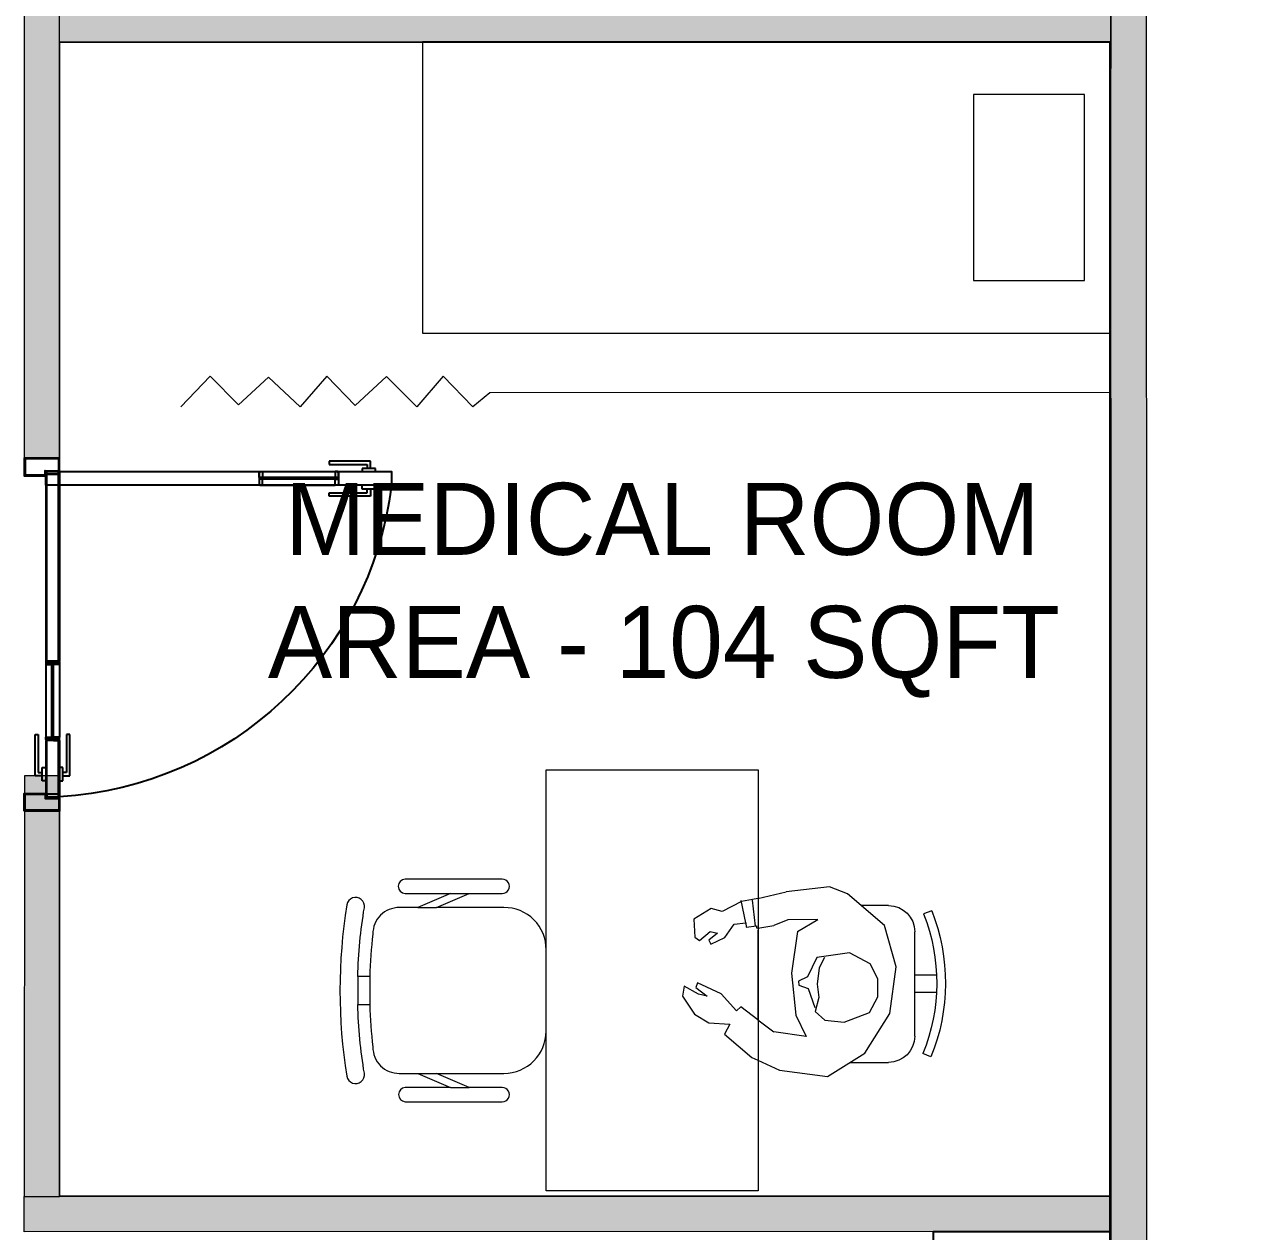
# Model space of a CAD drawing. Header units: millimetres. Extents: x -774950 to -670403, y -1165325 to -1109738.
# Drawn here: x -692792 to -689355, y -1144303 to -1140883 of the extents above; entities that cross this region are included whole.
import ezdxf

# ---------------------------------------------------------------- set-up
doc = ezdxf.new("R2010")
doc.units = ezdxf.units.MM
doc.header["$LTSCALE"] = 3000
doc.header["$MEASUREMENT"] = 0
doc.linetypes.add('( Hidden )', pattern=[0.375, 0.25, -0.125])
doc.layers.get('0').update_dxf_attribs({"linetype": 'CONTINUOUS'})
for name, color, linetype, lineweight in [('A-FURN-LOOSE', 24, 'CONTINUOUS', 18), ('A-FURN-MODULAR-CHAIR', 5, 'CONTINUOUS', 5), ('A-FURN-MODULAR-TABLETOP', 250, 'CONTINUOUS', 13), ('AI-FURN', 7, 'CONTINUOUS', 20), ('Equipment', 20, 'CONTINUOUS', 15), ('FURNITURE_CHAIR', 20, 'CONTINUOUS', 0), ('I- FURN', 251, 'CONTINUOUS', 9), ('IN-FURN-CUSTOM', 22, 'CONTINUOUS', 9), ('IN_FURNITURE_LOOSE', 20, 'CONTINUOUS', 18), ('PR-HATCH', 8, 'CONTINUOUS', 0), ('T-LAYOUT', 7, 'CONTINUOUS', 13), ('TAGING', 253, 'CONTINUOUS', 5), ('TOA-FURN-HUMAN', 252, 'CONTINUOUS', 9), ('TOA_DOOR', 7, 'CONTINUOUS', 25)]:
    doc.layers.add(name, color=color, linetype=linetype, lineweight=lineweight)
doc.layers.add('HATCH', color=8, linetype='CONTINUOUS')
doc.layers.add('PR-FULL HT', color=7, linetype='CONTINUOUS', lineweight=13, true_color=0x6e3e30)
doc.styles.add('123', font='arial.ttf', dxfattribs={"height": 0.2})
doc.styles.add('CENTURY GOTHIC', font='GOTHIC.TTF')

# ---------------------------------------------------------------- blocks, each defined once
blk = doc.blocks.new('A$C44A10159')
for points in [[(2.74, 28.59), (3.11, 27.67)], [(10.14, 29.17), (10.14, 26.65)], [(12.14, 29.17), (12.14, 26.65)], [(19.53, 28.51), (19.15, 27.58)]]:
    blk.add_lwpolyline(points)
for points in [[(11.15, 8.65), (5.06, 8.65, -0.414214), (3.06, 10.65), (2.15, 23.65, -0.414214), (5.15, 26.65), (11.15, 26.65)], [(11.15, 8.65), (17.24, 8.65, 0.414214), (19.24, 10.65), (20.15, 23.65, 0.414214), (17.15, 26.65), (11.15, 26.65)]]:
    blk.add_lwpolyline(points, format="xyb")
for radius, end in [(22.59, 111.5421), (21.59, 111.5162)]:
    blk.add_arc((11.03, 7.58), radius, 67.9007, end)
blk = doc.blocks.new('ACC-RECREAT-3')
at = {"layer": 'Equipment', "color": 8}
for p, q in [((78643.2, -73743.2), (78829.6, -73929.6)), ((79265.7, -73743.2), (79079.3, -73929.6)), ((79191.7, -73779.5), (78717.1, -73779.5)), ((79179.2, -73785.7), (78729.6, -73785.7)), ((78679.4, -73817.2), (78679.4, -74291.8)), ((78710.7, -73817.2), (78710.7, -74291.8)), ((79191.7, -73810.7), (78717.1, -73810.7)), ((79198.2, -73817.2), (79198.2, -74291.8)), ((79229.4, -73817.2), (79229.4, -74291.8)), ((78685.7, -73829.7), (78685.7, -74279.3)), ((79223.2, -73829.7), (79223.2, -74279.3)), ((78910.2, -74010.3), (78899.2, -73999.2)), ((78954.4, -74007.1), (78954.4, -73976.4)), ((79009.7, -73999.2), (78993.9, -74015)), ((78954.4, -74019.6), (78954.4, -74018.2)), ((78976.2, -74032.7), (78963.3, -74045.7)), ((78907.1, -74054.5), (78876.3, -74054.5)), ((78919.6, -74054.5), (78918.1, -74054.5)), ((78945.6, -74063.3), (78932.6, -74076.3)), ((78941.9, -74054.5), (78941, -74054.5)), ((79032.5, -74054.5), (79001.8, -74054.5)), ((78915, -74093.9), (78899.2, -74109.7)), ((78954.4, -74090.8), (78954.4, -74089.3)), ((78954.4, -74132.6), (78954.4, -74101.9)), ((79009.7, -74109.7), (78998.6, -74098.7)), ((78643.2, -74365.7), (78829.6, -74179.3)), ((79265.7, -74365.7), (79079.3, -74179.3)), ((79191.7, -74298.2), (78717.1, -74298.2)), ((79191.7, -74329.5), (78717.1, -74329.5)), ((79179.2, -74323.2), (78729.6, -74323.2))]:
    blk.add_line(p, q, dxfattribs=at)
at = {"layer": 'Equipment'}
blk.add_lwpolyline([(78591.9, -73692), (78591.9, -74417), (79316.9, -74417), (79316.9, -73692)], close=True, dxfattribs=at)
at = {"layer": 'Equipment', "color": 8}
for points in [[(78673.7, -73757.6, -0.101951), (78643.2, -73743.2, -0.101951), (78657.5, -73773.7, -0.101951)], [(79251.3, -73773.7, -0.101951), (79265.7, -73743.2, -0.101951), (79235.2, -73757.6, -0.101951)], [(78657.5, -74335.2, -0.101951), (78643.2, -74365.7, -0.101951), (78673.7, -74351.4, -0.101951)], [(79235.2, -74351.4, -0.101951), (79265.7, -74365.7, -0.101951), (79251.3, -74335.2, -0.101951)]]:
    blk.add_lwpolyline(points, format="xyb", dxfattribs=at)
for points in [[(78908.7, -74012.1), (78899.2, -73999.2), (78912, -74008.8)], [(78957.6, -73998.4), (78954.4, -73976.4), (78950.6, -74002.6)], [(78995.9, -74017.7), (79009.7, -73999.2), (78991.2, -74013)], [(78924.7, -74033.5), (78922.9, -74031)], [(78931, -74022.9), (78933.4, -74024.8)], [(78947.4, -74024.4), (78946.7, -74029.3)], [(78960.5, -74017.8), (78960.3, -74016.5)], [(78898.3, -74057.7), (78876.3, -74054.5), (78902.5, -74050.7)], [(78917.8, -74060.5), (78916.4, -74060.3)], [(78924.4, -74047.5), (78929.2, -74046.8)], [(78940.4, -74054.5), (78936.5, -74049.3)], [(78944.5, -74064.4), (78942.4, -74064.1)], [(78944.5, -74064.4), (78944.8, -74066.5)], [(78949.2, -74036.6), (78954.4, -74040.4)], [(78964.4, -74044.5), (78964.1, -74042.4)], [(78964.4, -74044.5), (78966.5, -74044.9)], [(78971.2, -74058.1), (78972.3, -74059.7)], [(78984.5, -74061.5), (78979.6, -74062.2)], [(78991.1, -74048.4), (78992.4, -74048.6)], [(79010.6, -74051.3), (79032.5, -74054.5), (79006.3, -74058.3)], [(78912.9, -74091.3), (78899.2, -74109.7), (78917.6, -74096)], [(78926.6, -74072.9), (78926.6, -74072.9)], [(78936, -74082.3), (78936, -74082.3)], [(78948.4, -74091.1), (78948.6, -74092.5)], [(78959.6, -74072.4), (78958, -74071.2)], [(78961.4, -74084.5), (78962.1, -74079.7)], [(78977.9, -74086), (78975.4, -74084.2)], [(78984.1, -74075.5), (78986, -74077.9)], [(79000.1, -74096.9), (79009.7, -74109.7), (78996.8, -74100.2)], [(78951.2, -74110.6), (78954.4, -74132.6), (78958.2, -74106.4)]]:
    blk.add_lwpolyline(points, dxfattribs=at)
for centre, radius in [((78717.1, -73795.1), 15.6), ((78717.1, -73795.1), 11.7), ((78717.1, -73795.1), 10.8), ((79191.7, -73795.1), 15.6), ((79191.7, -73795.1), 11.7), ((79191.7, -73795.1), 10.8), ((78695, -73817.2), 15.6), ((78695, -73817.2), 11.7), ((78695, -73817.2), 10.8), ((79213.8, -73817.2), 15.6), ((79213.8, -73817.2), 11.7), ((79213.8, -73817.2), 10.8), ((78801.9, -73902), 39.1), ((79106.9, -73902), 39.1), ((78954.4, -74054.5), 78.1), ((78954.4, -74054.5), 75), ((78967.4, -74006.2), 12.5), ((78912.6, -74043.3), 12.5), ((78919.1, -74019.1), 12.5), ((78936.7, -74036.8), 12.5), ((78943.2, -74012.7), 12.5), ((78960.9, -74030.3), 12.5), ((78985, -74023.9), 12.5), ((79002.7, -74041.5), 12.5), ((78906.1, -74067.4), 12.5), ((78930.3, -74061), 12.5), ((78948, -74078.6), 12.5), ((78954.4, -74054.5), 12.5), ((78972.1, -74072.2), 12.5), ((78978.6, -74048), 12.5), ((78996.2, -74065.7), 12.5), ((78923.8, -74085.1), 12.5), ((78941.5, -74102.8), 12.5), ((78965.6, -74096.3), 12.5), ((78989.8, -74089.8), 12.5), ((78731.9, -74149), 15.6), ((78801.9, -74207), 39.1), ((79106.9, -74207), 39.1), ((78695, -74291.8), 15.6), ((78695, -74291.8), 11.7), ((78695, -74291.8), 10.8), ((78717.1, -74313.9), 15.6), ((78717.1, -74313.9), 11.7), ((78717.1, -74313.9), 10.8), ((79191.7, -74313.9), 15.6), ((79191.7, -74313.9), 11.7), ((79191.7, -74313.9), 10.8), ((79213.8, -74291.8), 15.6), ((79213.8, -74291.8), 11.7), ((79213.8, -74291.8), 10.8)]:
    blk.add_circle(centre, radius, dxfattribs=at)
for centre, radius, start, end in [((78607.4, -73707.5), 21.9, 225, 45), ((79301.5, -73707.5), 21.9, 135, 315), ((78954.4, -74054.5), 62.5, 92.0951, 132.9049), ((78954.4, -74054.5), 62.5, 47.0951, 87.9049), ((78954.4, -74054.5), 62.5, 137.0951, 177.9049), ((78954.4, -74054.5), 22, 104.9858, 105.0142), ((78954.4, -74054.5), 62.5, 2.0951, 42.9049), ((78954.4, -74054.5), 62.5, 182.0951, 222.9049), ((78954.4, -74054.5), 22, 164.9858, 165.0142), ((78954.4, -74054.5), 22, 44.9858, 45.0142), ((78954.4, -74054.5), 62.5, 317.0951, 357.9049), ((78954.4, -74054.5), 62.5, 227.0951, 267.9049), ((78954.4, -74054.5), 62.5, 272.0951, 312.9049), ((78607.4, -74401.5), 21.9, 315, 135), ((79301.5, -74401.5), 21.9, 45, 225)]:
    blk.add_arc(centre, radius, start, end, dxfattribs=at)
at = {"layer": 'IN_FURNITURE_LOOSE'}
blk.add_lwpolyline([(78504.4, -73604.5), (78504.4, -74504.5), (79404.4, -74504.5), (79404.4, -73604.5)], close=True, dxfattribs=at)
at = {"layer": 'FURNITURE_CHAIR', "xscale": -22.05931977247383, "yscale": 22.05931977239379, "zscale": 22.05931977242498}
blk.add_blockref('A$C44A10159', (79179.8, -73795.4), dxfattribs=at)
at = {"layer": 'FURNITURE_CHAIR'}
for p, xscale, yscale, zscale, rotation in [((78695.3, -73829.1), -22.0593197724811, 22.05931977239379, 22.05931977242498, 90.00000000026459), ((79213.5, -73829.1), 22.0593197724811, 22.0593197724811, 22.0593197724811, 269.9999999996976), ((79179.8, -74313.6), 22.05931977247383, 22.05931977247383, 22.05931977247383, 180.0000000002457)]:
    blk.add_blockref('A$C44A10159', p, dxfattribs=dict(at, xscale=xscale, yscale=yscale, zscale=zscale, rotation=rotation))
blk = doc.blocks.new('*U91')
at = {"layer": 'PR-HATCH'}
h = blk.add_hatch(color=256, dxfattribs=at)
h.dxf.hatch_style = 1
h.paths.add_polyline_path([(-96940.1, -39967.2), (-85742.7, -39967.2), (-85742.7, -39867.2), (-96940.1, -39867.2)])
at = {"layer": 'PR-FULL HT', "elevation": 0}
blk.add_lwpolyline([(-96940.1, -39967.2), (-85742.7, -39967.2), (-85742.7, -39867.2), (-96940.1, -39867.2)], close=True, dxfattribs=at)
blk = doc.blocks.new('Human Figure')
at = {"layer": 'A-FURN-MODULAR-CHAIR', "color": 18, "lineweight": 15, "true_color": 0x000000}
for p, q in [((4613.64, 5782.3, 0), (4625.48, 5782.3, 0)), ((4610.68, 5774.98, 0), (4610.68, 5779.34, 0)), ((4628.44, 5779.34, 0), (4628.44, 5776.24, 0))]:
    blk.add_line(p, q, dxfattribs=at)
at = {"layer": 'A-FURN-MODULAR-CHAIR', "lineweight": 15}
for p, q in [((4613.64, 5782.3, 0), (4625.48, 5782.3, 0)), ((4610.68, 5774.98, 0), (4610.68, 5779.34, 0)), ((4628.44, 5779.34, 0), (4628.44, 5776.24, 0))]:
    blk.add_line(p, q, dxfattribs=at)
at = {"layer": 'A-FURN-MODULAR-CHAIR', "color": 18, "lineweight": 15, "true_color": 0x000000, "elevation": 0}
for points in [[(4611.29, 5784.13), (4611.67, 5783.22)], [(4618.58, 5784.79), (4618.58, 5782.3)], [(4620.56, 5784.79), (4620.56, 5782.3)], [(4627.86, 5784.22), (4627.49, 5783.3)]]:
    blk.add_lwpolyline(points, dxfattribs=at)
at = {"layer": 'A-FURN-MODULAR-CHAIR', "lineweight": 15, "elevation": 0}
for points in [[(4611.29, 5784.13), (4611.67, 5783.22)], [(4618.58, 5784.79), (4618.58, 5782.3)], [(4620.56, 5784.79), (4620.56, 5782.3)], [(4627.86, 5784.22), (4627.49, 5783.3)]]:
    blk.add_lwpolyline(points, dxfattribs=at)
at = {"layer": 'A-FURN-MODULAR-CHAIR', "color": 18, "lineweight": 15, "true_color": 0x000000, "elevation": 0}
blk.add_lwpolyline([(4625.89, 5764.57, -0.034638), (4625.48, 5764.54), (4615.48, 5764.54)], format="xyb", dxfattribs=at)
at = {"layer": 'A-FURN-MODULAR-CHAIR', "lineweight": 15, "elevation": 0}
blk.add_lwpolyline([(4625.89, 5764.57, -0.034638), (4625.48, 5764.54), (4615.48, 5764.54)], format="xyb", dxfattribs=at)
at = {"layer": 'A-FURN-MODULAR-CHAIR', "color": 18, "lineweight": 15, "true_color": 0x000000}
for centre, radius, start, end in [((4619.68, 5763.49, 0), 22.29, 68.458, 112.0994), ((4619.68, 5763.49, 0), 21.3, 68.4839, 112.0994), ((4613.64, 5779.34, 0), 2.96, 90.0001, 180.0001), ((4625.48, 5779.34, 0), 2.96, 0.0001, 90.0001)]:
    blk.add_arc(centre, radius, start, end, dxfattribs=at)
at = {"layer": 'A-FURN-MODULAR-CHAIR', "lineweight": 15}
for centre, radius, start, end in [((4619.68, 5763.49, 0), 22.29, 68.458, 112.0994), ((4619.68, 5763.49, 0), 21.3, 68.4839, 112.0994), ((4613.64, 5779.34, 0), 2.96, 90.0001, 180.0001), ((4625.48, 5779.34, 0), 2.96, 0.0001, 90.0001)]:
    blk.add_arc(centre, radius, start, end, dxfattribs=at)
at = {"layer": 'TOA-FURN-HUMAN', "lineweight": 5}
for p, q in [((4616.22, 5779.49), (4621.49, 5780.21, 0)), ((4616.22, 5779.49), (4621.49, 5780.21, 0)), ((4621.49, 5780.21, 0), (4626.18, 5778.89, 0)), ((4621.49, 5780.21, 0), (4626.18, 5778.89, 0)), ((4611.71, 5776.63, 0), (4616.22, 5779.49)), ((4611.71, 5776.63, 0), (4616.22, 5779.49)), ((4626.18, 5778.89, 0), (4629.77, 5774.69, 0)), ((4626.18, 5778.89, 0), (4629.77, 5774.69, 0)), ((4609.08, 5772.43, 0), (4611.71, 5776.63, 0)), ((4609.08, 5772.43, 0), (4611.71, 5776.63, 0)), ((4629.77, 5774.69, 0), (4630.56, 5772.63, 0)), ((4629.77, 5774.69, 0), (4630.56, 5772.63, 0)), ((4609.78, 5766.99, 0), (4609.08, 5772.43, 0)), ((4609.78, 5766.99, 0), (4609.08, 5772.43, 0)), ((4630.56, 5772.63, 0), (4630.01, 5767.72, 0)), ((4630.56, 5772.63, 0), (4630.01, 5767.72, 0)), ((4626.86, 5771.32, 0), (4626.81, 5767.94)), ((4626.86, 5771.32, 0), (4626.81, 5767.94)), ((4616.02, 5768.83), (4613.59, 5769.99, 0)), ((4613.59, 5769.99, 0), (4614.12, 5766.32, 0)), ((4616.02, 5768.83), (4613.59, 5769.99, 0)), ((4613.59, 5769.99, 0), (4614.12, 5766.32, 0)), ((4620.77, 5768.32, 0), (4616.02, 5768.83)), ((4620.77, 5768.32, 0), (4616.02, 5768.83)), ((4625.5, 5769.01, 0), (4620.77, 5768.32, 0)), ((4625.5, 5769.01, 0), (4620.77, 5768.32, 0)), ((4626.81, 5767.94), (4626.19, 5766.32, 0)), ((4626.81, 5767.94), (4626.19, 5766.32, 0)), ((4629.26, 5764.54), (4630.01, 5767.72, 0)), ((4629.26, 5764.54), (4630.01, 5767.72, 0)), ((4610.91, 5764.54), (4609.78, 5766.99, 0)), ((4610.91, 5764.54), (4609.78, 5766.99, 0)), ((4615.48, 5764.54), (4614.12, 5766.32, 0)), ((4615.48, 5764.54), (4614.12, 5766.32, 0)), ((4625.89, 5764.54), (4626.19, 5766.32, 0)), ((4625.89, 5764.54), (4626.19, 5766.32, 0)), ((4613.88, 5760.76, 0), (4611.23, 5763.85, 0)), ((4613.88, 5760.76, 0), (4611.23, 5763.85, 0)), ((4615.48, 5764.54), (4616.97, 5762.59)), ((4615.48, 5764.54), (4616.97, 5762.59)), ((4626.5, 5763.17, 0), (4626.01, 5763.22, 0)), ((4626.5, 5763.17, 0), (4626.01, 5763.22, 0)), ((4626.32, 5761.85, 0), (4626.5, 5763.17, 0)), ((4626.32, 5761.85, 0), (4626.5, 5763.17, 0))]:
    blk.add_line(p, q, dxfattribs=at)
at = {"layer": 'TOA-FURN-HUMAN', "linetype": '( Hidden )', "lineweight": 5, "ltscale": 2}
for p, q in [((4611.23, 5763.85, 0), (4610.91, 5764.54, 0)), ((4611.23, 5763.85, 0), (4610.91, 5764.54, 0)), ((4626.01, 5763.22, 0), (4626.14, 5764.36, 0)), ((4626.01, 5763.22, 0), (4626.14, 5764.36, 0)), ((4629.12, 5763.93, 0), (4628.92, 5762.69, 0)), ((4629.12, 5763.93, 0), (4628.92, 5762.69, 0)), ((4629.26, 5764.54, 0), (4629.12, 5763.93, 0)), ((4629.26, 5764.54, 0), (4629.12, 5763.93, 0)), ((4616.97, 5762.59), (4616.53, 5762.09)), ((4616.97, 5762.59), (4616.53, 5762.09)), ((4616.53, 5762.09), (4618.44, 5760.37, 0)), ((4616.53, 5762.09), (4618.44, 5760.37, 0)), ((4628.92, 5762.69, 0), (4627.75, 5760.5, 0)), ((4628.92, 5762.69, 0), (4627.75, 5760.5, 0)), ((4615.02, 5761.34, 0), (4613.88, 5760.76, 0)), ((4615.02, 5761.34, 0), (4613.88, 5760.76, 0)), ((4615.16, 5758.98, 0), (4615.02, 5761.34, 0)), ((4615.16, 5758.98, 0), (4615.02, 5761.34, 0)), ((4624.06, 5759.18, 0), (4624.81, 5760.79, 0)), ((4624.06, 5759.18, 0), (4624.81, 5760.79, 0)), ((4624.81, 5760.79, 0), (4626.32, 5761.85, 0)), ((4624.81, 5760.79, 0), (4626.32, 5761.85, 0)), ((4627.75, 5760.5, 0), (4628.12, 5759.23, 0)), ((4627.75, 5760.5, 0), (4628.12, 5759.23, 0)), ((4618.44, 5760.37, 0), (4619.69, 5757.7, 0)), ((4618.44, 5760.37, 0), (4619.69, 5757.7, 0)), ((4624.51, 5758.96, 0), (4624.06, 5759.18, 0)), ((4624.51, 5758.96, 0), (4624.06, 5759.18, 0)), ((4624.5, 5757.93, 0), (4625.51, 5759.11, 0)), ((4624.5, 5757.93, 0), (4625.51, 5759.11, 0)), ((4625.32, 5759.95, 0), (4624.51, 5758.96, 0)), ((4625.32, 5759.95, 0), (4624.51, 5758.96, 0)), ((4625.51, 5759.11, 0), (4625.32, 5759.95, 0)), ((4625.51, 5759.11, 0), (4625.32, 5759.95, 0)), ((4628.12, 5759.23, 0), (4626.89, 5757.28, 0)), ((4628.12, 5759.23, 0), (4626.89, 5757.28, 0)), ((4616.12, 5757.36), (4615.16, 5758.98, 0)), ((4616.12, 5757.36), (4615.16, 5758.98, 0)), ((4619.17, 5757.51, 0), (4618.16, 5758.8, 0)), ((4618.16, 5758.8, 0), (4618.39, 5757.81, 0)), ((4619.17, 5757.51, 0), (4618.16, 5758.8, 0)), ((4618.16, 5758.8, 0), (4618.39, 5757.81, 0)), ((4618.39, 5757.81, 0), (4619.31, 5756.18, 0)), ((4618.39, 5757.81, 0), (4619.31, 5756.18, 0)), ((4624.87, 5757.37, 0), (4624.5, 5757.93, 0)), ((4624.87, 5757.37, 0), (4624.5, 5757.93, 0)), ((4618.19, 5756, 0), (4616.12, 5757.36)), ((4618.19, 5756, 0), (4616.12, 5757.36)), ((4619.69, 5757.7, 0), (4619.17, 5757.51, 0)), ((4619.69, 5757.7, 0), (4619.17, 5757.51, 0)), ((4626.89, 5757.28, 0), (4624.87, 5757.37, 0)), ((4626.89, 5757.28, 0), (4624.87, 5757.37, 0)), ((4619.31, 5756.18, 0), (4618.19, 5756, 0)), ((4619.31, 5756.18, 0), (4618.19, 5756, 0))]:
    blk.add_line(p, q, dxfattribs=at)
at = {"layer": 'TOA-FURN-HUMAN', "linetype": '( Hidden )', "lineweight": 5, "ltscale": 3}
for p, q in [((4625.9, 5764.39, 0), (4625.89, 5764.57, 0)), ((4625.9, 5764.39, 0), (4625.89, 5764.57, 0)), ((4626.14, 5764.36, 0), (4625.9, 5764.39, 0)), ((4626.14, 5764.36, 0), (4625.9, 5764.39, 0))]:
    blk.add_line(p, q, dxfattribs=at)
at = {"layer": 'TOA-FURN-HUMAN', "lineweight": 5, "elevation": 0}
for points in [[(4622.54, 5772.08), (4621.4, 5771.49), (4619.55, 5771.23), (4618.01, 5771.43), (4616.44, 5771.03), (4615.47, 5772.11), (4615.23, 5774.3), (4616.32, 5777.18), (4618.11, 5778.11), (4620.14, 5778.11), (4621.85, 5777.26), (4623.09, 5774.92), (4622.55, 5771.19), (4620.35, 5770.17), (4619.86, 5769.12), (4619.43, 5769.17), (4619.04, 5770.23), (4616.9, 5771)], [(4622.54, 5772.08), (4621.4, 5771.49), (4619.55, 5771.23), (4618.01, 5771.43), (4616.44, 5771.03), (4615.47, 5772.11), (4615.23, 5774.3), (4616.32, 5777.18), (4618.11, 5778.11), (4620.14, 5778.11), (4621.85, 5777.26), (4623.09, 5774.92), (4622.55, 5771.19), (4620.35, 5770.17), (4619.86, 5769.12), (4619.43, 5769.17), (4619.04, 5770.23), (4616.9, 5771)], [(4625.5, 5769.01), (4626.86, 5771.32)], [(4625.5, 5769.01), (4626.86, 5771.32)], [(4626.09, 5764.27), (4629.04, 5763.91)], [(4626.09, 5764.27), (4629.04, 5763.91)], [(4626.5, 5763.17), (4629.02, 5762.63)], [(4626.5, 5763.17), (4629.02, 5762.63)]]:
    blk.add_lwpolyline(points, dxfattribs=at)
blk = doc.blocks.new('*U110')
at = {"layer": 'PR-HATCH'}
h = blk.add_hatch(color=256, dxfattribs=at)
h.dxf.hatch_style = 1
h.paths.add_polyline_path([(-87944.8, -39967.2), (-84870.5, -39967.2), (-84870.5, -39867.2), (-87944.8, -39867.2)])
at = {"layer": 'PR-FULL HT', "elevation": 0}
blk.add_lwpolyline([(-87944.8, -39967.2), (-84870.5, -39967.2), (-84870.5, -39867.2), (-87944.8, -39867.2)], close=True, dxfattribs=at)
blk = doc.blocks.new('*U153')
at = {"layer": 'PR-HATCH'}
h = blk.add_hatch(color=256, dxfattribs=at)
h.dxf.hatch_style = 1
h.paths.add_polyline_path([(-83653.9, -39967.2), (-80683.1, -39967.2), (-80683.1, -39867.2), (-83653.9, -39867.2)])
at = {"layer": 'PR-FULL HT', "elevation": 0}
blk.add_lwpolyline([(-83653.9, -39967.2), (-80683.1, -39967.2), (-80683.1, -39867.2), (-83653.9, -39867.2)], close=True, dxfattribs=at)
blk = doc.blocks.new('*U112')
at = {"layer": 'PR-HATCH'}
h = blk.add_hatch(color=256, dxfattribs=at)
h.dxf.hatch_style = 1
h.paths.add_polyline_path([(-83844.1, -39967.2), (-82652.7, -39967.2), (-82652.7, -39867.2), (-83844.1, -39867.2)])
at = {"layer": 'PR-FULL HT', "elevation": 0}
blk.add_lwpolyline([(-83844.1, -39967.2), (-82652.7, -39967.2), (-82652.7, -39867.2), (-83844.1, -39867.2)], close=True, dxfattribs=at)
blk = doc.blocks.new('*U152')
at = {"layer": 'PR-HATCH'}
h = blk.add_hatch(color=256, dxfattribs=at)
h.dxf.hatch_style = 1
h.paths.add_polyline_path([(-87944, -39967.2), (-84966.3, -39967.2), (-84966.3, -39867.2), (-87944, -39867.2)])
at = {"layer": 'PR-FULL HT', "elevation": 0}
blk.add_lwpolyline([(-87944, -39967.2), (-84966.3, -39967.2), (-84966.3, -39867.2), (-87944, -39867.2)], close=True, dxfattribs=at)
blk = doc.blocks.new('FURNITURE-EXAMINATION BED - 1950 X 825')
at = {"layer": 'I- FURN', "ltscale": 10}
for p, q in [((1950, 0), (0, 0)), ((0, 0), (0, -825)), ((1950, -825), (1950, 0)), ((0, -825), (0, -750)), ((75, -825), (0, -825)), ((0, -825), (1950, -825))]:
    blk.add_line(p, q, dxfattribs=at)
at = {"layer": 'I- FURN', "color": 8, "lineweight": 9, "ltscale": 10}
for p, q in [((389.4, -148.9), (75, -148.9)), ((75, -148.9), (75, -676.1)), ((389.4, -676.1), (389.4, -148.9)), ((75, -676.1), (389.4, -676.1))]:
    blk.add_line(p, q, dxfattribs=at)
blk = doc.blocks.new('CHAIR 07')
for p, q in [((39.9, 533.6), (-40.1, 533.8)), ((39.8, 499.8), (-40.2, 500)), ((-235.6, 364.4), (-235.8, 311.6)), ((234.4, 363.1), (234.2, 310.3)), ((-275.9, 271.4), (-276, 218.6)), ((274.1, 269.9), (274, 217))]:
    blk.add_line(p, q)
blk.add_lwpolyline([(-235.8, 311.6), (-236.3, 120.7, 0.411076), (-116.6, 0.3), (113.4, -0.3, 0.419442), (233.7, 119.3), (234.2, 310.3), (274, 217), (273.7, 123.8, 1.013898), (313.7, 123.7), (314.5, 398.6, 0.968623), (274.5, 398.8), (274.1, 269.9), (234.4, 363.1), (234.5, 415.3, 0.414335), (159.7, 490.5, 0.02236), (39.8, 499.8), (39.9, 533.6, -0.033856), (234.3, 514.4, 1.009644), (242.6, 563.7, 0.081725), (-242.7, 565.1, 1.009644), (-234.7, 515.7, -0.033856), (-40.1, 533.8), (-40.2, 500, 0.02236), (-160.2, 491.4, 0.416163), (-235.5, 416.6), (-235.6, 364.4), (-275.9, 271.4), (-275.5, 400.3, 0.92691), (-315.5, 400.4), (-316.3, 125.4, 1.016772), (-276.3, 125.3), (-276, 218.6)], format="xyb", close=True)
blk = doc.blocks.new('A$C3A863514')
at = {"layer": 'TOA_DOOR', "color": 8, "ltscale": 3}
for p, q in [((-113, 1029.6), (-113, 906.7)), ((-92, 1029.6), (-113, 1029.6)), ((-103.6, 1020.1), (-92, 1020.1)), ((-103.6, 906.7), (-103.6, 1020.1)), ((-92, 1044.7), (-92, 1005)), ((-82.6, 1044.7), (-92, 1044.7)), ((-92, 1029.6), (-92, 1020.1)), ((-40, 1044.7), (-30.6, 1044.7)), ((-30.6, 1044.7), (-30.6, 1005)), ((-30.6, 1029.6), (-30.6, 1020.1)), ((-30.6, 1029.6), (-9.6, 1029.6)), ((-19, 1020.1), (-30.6, 1020.1)), ((-19, 906.7), (-19, 1020.1)), ((-9.6, 1029.6), (-9.6, 906.7)), ((-92, 1005), (-82.6, 1005)), ((-30.6, 1005), (-40, 1005)), ((-113, 906.7), (-103.6, 906.7)), ((-40, 934.5), (-81, 934.5)), ((-81, 708), (-81, 924.6)), ((-62.9, 934.5), (-62.9, 708)), ((-58.1, 934.5), (-58.1, 708)), ((-40, 708), (-40, 924.6)), ((-9.6, 906.7), (-19, 906.7)), ((-40, 698.2), (-81, 698.2))]:
    blk.add_line(p, q, dxfattribs=at)
at = {"layer": 'TOA_DOOR', "ltscale": 3}
for p, q in [((-960, 114.5), (-920.3, 114.5)), ((-960, 105), (-960, 114.5)), ((-944.9, 135.5), (-822, 135.5)), ((-944.9, 114.5), (-944.9, 135.5)), ((-944.9, 114.5), (-935.4, 114.5)), ((-935.4, 126), (-935.4, 114.5)), ((-822, 126), (-935.4, 126)), ((-920.3, 114.5), (-920.3, 105)), ((-822, 135.5), (-822, 126)), ((-840, 105), (-840, 64)), ((-613.6, 105), (-830.2, 105)), ((-603.7, 105), (-603.7, 64)), ((-960, 62.5), (-960, 53)), ((-960, 53), (-920.3, 53)), ((-944.9, 53), (-935.4, 53)), ((-944.9, 53), (-944.9, 32)), ((-935.4, 41.4), (-935.4, 53)), ((-822, 41.4), (-935.4, 41.4)), ((-920.3, 53), (-920.3, 62.5)), ((-613.6, 64), (-830.2, 64)), ((-822, 32), (-822, 41.4)), ((-944.9, 32), (-822, 32))]:
    blk.add_line(p, q, dxfattribs=at)
at = {"layer": 'TOA_DOOR', "color": 5, "ltscale": 3}
for p, q in [((-840, 86.9), (-613.6, 86.9)), ((-840, 82.2), (-613.6, 82.2))]:
    blk.add_line(p, q, dxfattribs=at)
at = {"layer": 'TOA_DOOR', "color": 8, "ltscale": 3}
blk.add_lwpolyline([(-39.9, 64), (-40, 1092), (-81, 1092), (-80.9, 64)], close=True, dxfattribs=at)
for points in [[(-78.5, 934.5), (-78.5, 932), (-81, 932), (-81, 924.6), (-62.9, 924.6), (-62.9, 934.5), (-78.5, 934.5)], [(-42.5, 934.5), (-42.5, 932), (-40, 932), (-40, 924.6), (-58.1, 924.6), (-58.1, 934.5), (-42.5, 934.5)], [(-78.5, 698.2), (-78.5, 700.7), (-81, 700.7), (-81, 708), (-62.9, 708), (-62.9, 698.2), (-78.5, 698.2)], [(-42.5, 698.2), (-42.5, 700.7), (-40, 700.7), (-40, 708), (-58.1, 708), (-58.1, 698.2), (-42.5, 698.2)]]:
    blk.add_lwpolyline(points, dxfattribs=at)
at = {"layer": 'TOA_DOOR', "ltscale": 3}
for points in [[(-1050, 0), (-1050, 0), (-997.5, 0), (-997.5, 64), (-1010.1, 64), (-1010.1, 105), (-1050, 105), (-1050, 0)], [(-1047.6, 3.1), (-1047.6, 2.4), (-999.9, 2.4), (-999.9, 61.7), (-1012.5, 61.7), (-1012.5, 102.6), (-1047.6, 102.6), (-1047.6, 2.4)], [(-840, 105), (-1007.3, 105), (-1007.3, 101.8), (-840, 101.8)], [(-840, 101.8), (-999.4, 101.8), (-999.4, 67.2), (-840, 67.2)], [(-840, 102.5), (-837.5, 102.5), (-837.5, 105), (-830.2, 105), (-830.2, 86.9), (-840, 86.9), (-840, 102.5)], [(-840, 66.5), (-837.5, 66.5), (-837.5, 64), (-830.2, 64), (-830.2, 82.2), (-840, 82.2), (-840, 66.5)], [(-603.7, 102.5), (-606.2, 102.5), (-606.2, 105), (-613.6, 105), (-613.6, 86.9), (-603.7, 86.9), (-603.7, 102.5)], [(-603.7, 66.5), (-606.2, 66.5), (-606.2, 64), (-613.6, 64), (-613.6, 82.2), (-603.7, 82.2), (-603.7, 66.5)], [(-39.9, 105), (-603.7, 105)], [(-603.7, 101.8), (-39.9, 101.8), (-39.9, 105)], [(-47.8, 101.8), (-603.7, 101.8)], [(-603.7, 67.2), (-47.8, 67.2), (-47.8, 101.8)], [(0, 0), (0, 0), (-52.5, 0), (-52.5, 64), (-39.9, 64), (-39.9, 105), (0, 105), (0, 0)], [(-2.4, 3.1), (-2.4, 2.4), (-50.1, 2.4), (-50.1, 61.7), (-37.5, 61.7), (-37.5, 102.6), (-2.4, 102.6), (-2.4, 2.4)], [(-840, 64), (-1007.3, 64), (-1007.3, 67.2), (-840, 67.2)], [(-39.9, 67.2), (-39.9, 64), (-603.7, 64)], [(-603.7, 67.2), (-39.9, 67.2)]]:
    blk.add_lwpolyline(points, dxfattribs=at)
for points in [[(-1007.3, 101.8), (-999.4, 101.8), (-999.4, 67.2), (-1007.3, 67.2)], [(-39.9, 101.8), (-47.8, 101.8), (-47.8, 67.2), (-39.9, 67.2)]]:
    blk.add_lwpolyline(points, close=True, dxfattribs=at)
at = {"layer": 'TOA_DOOR', "color": 8, "ltscale": 3}
blk.add_arc((47.2, 43.5), 1056.3, 96.9725, 176.6607, dxfattribs=at)
at = {"layer": 'TOA_DOOR', "ltscale": 3}
for centre, radius, start, end in [((-850.4, 98.5), 15.6, 311.9747, 17.0953), ((-857.7, 96.8), 20.3, 330.6798, 14.7641), ((-845.4, 100), 14.2, 292.4741, 7.5067), ((-841.2, 99.3), 12.5, 275.6882, 327.9828), ((-850.4, 70.6), 15.6, 342.9047, 48.0253), ((-857.7, 72.2), 20.3, 345.2359, 29.3202), ((-845.4, 69), 14.2, 352.4933, 67.5259), ((-841.2, 69.8), 12.5, 32.0172, 84.3118), ((-834.4, 95.7), 5.19, 207.9347, 287.0897), ((-834.4, 73.4), 5.19, 72.9103, 152.0653), ((-833.7, 100.1), 5.81, 208.0111, 296.8103), ((-833.7, 68.9), 5.81, 63.1897, 151.9889), ((-832.8, 106.2), 8, 222.5397, 287.3666), ((-611, 106.2), 8, 252.6334, 317.4603), ((-602.5, 99.3), 12.5, 212.0172, 264.3118), ((-602.5, 69.8), 12.5, 95.6882, 147.9828), ((-610.1, 100.1), 5.81, 243.1897, 331.9889), ((-610.1, 68.9), 5.81, 28.0111, 116.8103), ((-598.3, 100), 14.2, 172.4933, 247.5259), ((-598.3, 69), 14.2, 112.4741, 187.5067), ((-609.4, 95.7), 5.19, 252.9103, 332.0653), ((-609.4, 73.4), 5.19, 27.9347, 107.0897), ((-593.3, 98.5), 15.6, 162.9047, 228.0253), ((-593.3, 70.6), 15.6, 131.9747, 197.0953), ((-586, 96.8), 20.3, 165.2359, 209.3202), ((-586, 72.2), 20.3, 150.6798, 194.7641), ((-832.8, 62.8), 8, 72.6334, 137.4603), ((-611, 62.8), 8, 42.5397, 107.3666)]:
    blk.add_arc(centre, radius, start, end, dxfattribs=at)

msp = doc.modelspace()

# ---------------------------------------------------------------- linework, layer by layer
at = {"layer": 'A-FURN-LOOSE', "elevation": 0}
msp.add_lwpolyline([(-689714.5, -1141926.4), (-691473.8, -1141927.6), (-691521.8, -1141966.6), (-691605.8, -1141879.6), (-691680.7, -1141966.6), (-691766.2, -1141881.1), (-691854.9, -1141963.1), (-691935.6, -1141879.6), (-692010.6, -1141966.6), (-692100.3, -1141882.5), (-692186, -1141961.7), (-692265.5, -1141879.6), (-692349.4, -1141966.6)], dxfattribs=at)
at = {"layer": 'AI-FURN', "linetype": 'Continuous', "elevation": 0}
msp.add_lwpolyline([(-691314.2, -1144187.3), (-691314.2, -1142995.3), (-690714.2, -1142995.3), (-690714.2, -1144187.3)], close=True, dxfattribs=at)
at = {"layer": 'HATCH', "linetype": 'Continuous', "elevation": 0}
msp.add_lwpolyline([(-689717.4, -1146537.7), (-690217.4, -1146537.7), (-690217.5, -1144303), (-689717.5, -1144303)], close=True, dxfattribs=at)
at = {"layer": 'TAGING', "linetype": 'Continuous', "elevation": 0}
msp.add_lwpolyline([(-692692.2, -1140933.8), (-689718.2, -1140933.8), (-689718.2, -1144203), (-692692.2, -1144203)], close=True, dxfattribs=at)

# ---------------------------------------------------------------- block references
at = {"layer": 'A-FURN-MODULAR-TABLETOP', "color": 161, "linetype": 'ByBlock', "xscale": -25.00000000000001, "yscale": 25.00000000000001, "zscale": 25.00000000000001, "rotation": 269.9927106897313}
msp.add_blockref('Human Figure', (-834842.5, -1259072.3, 0), dxfattribs=at)
at = {"layer": 'AI-FURN', "rotation": 90.15948472119953}
msp.add_blockref('CHAIR 07', (-691314.2, -1143618.5, 0), dxfattribs=at)
at = {"layer": 'I- FURN', "rotation": 180}
msp.add_blockref('FURNITURE-EXAMINATION BED - 1950 X 825', (-689714.6, -1141758.2, 0), dxfattribs=at)
at = {"layer": 'IN-FURN-CUSTOM', "ltscale": 100, "rotation": 224.9999999997436}
msp.add_blockref('ACC-RECREAT-3', (-580254.2, -1140948.6), dxfattribs=at)
at = {"layer": 'PR-FULL HT', "rotation": 89.99152279320472}
for name, p in [('*U153', (-732647.2, -1058452.2, 0)), ('*U112', (-732647.2, -1060353.4, 0))]:
    msp.add_blockref(name, p, dxfattribs=at)
at = {"layer": 'PR-FULL HT', "xscale": -1}
for name, p, rotation in [('*U91', (-729567, -1236087.5, 0), 90.00894706348842), ('*U91', (-729567, -1236087.5, 0), 90.00894706348842), ('*U152', (-777664.6, -1100979.1, 0), 0.008477206795332037), ('*U110', (-777668.9, -1104348.8, 0), 0.008477206795332037)]:
    msp.add_blockref(name, p, dxfattribs=dict(at, rotation=rotation))
at = {"layer": 'TOA_DOOR', "lineweight": 0, "ltscale": 3, "xscale": -0.9523809472203696, "yscale": 0.9523809472203696, "zscale": 0.9523809472203696, "rotation": 269.9940354071181}
msp.add_blockref('A$C3A863514', (-692792.4, -1142112, 0), dxfattribs=at)

# ---------------------------------------------------------------- texts
at = {"layer": 'T-LAYOUT', "char_height": 203.971, "attachment_point": 2}
for s, insert, width, style in [('{\\fCentury Gothic|b0|i0|c0|p34;MEDICAL ROOM\\P  }', (-690985.3, -1142182.2, 0), 5989.609, '123'), ('{\\C0;AREA - 104 SQFT}', (-690980.6, -1142530.7, 0), 3082.636, 'CENTURY GOTHIC')]:
    msp.add_mtext(s, dxfattribs=dict(at, insert=insert, width=width, style=style))

doc.saveas('drawing.dxf')
